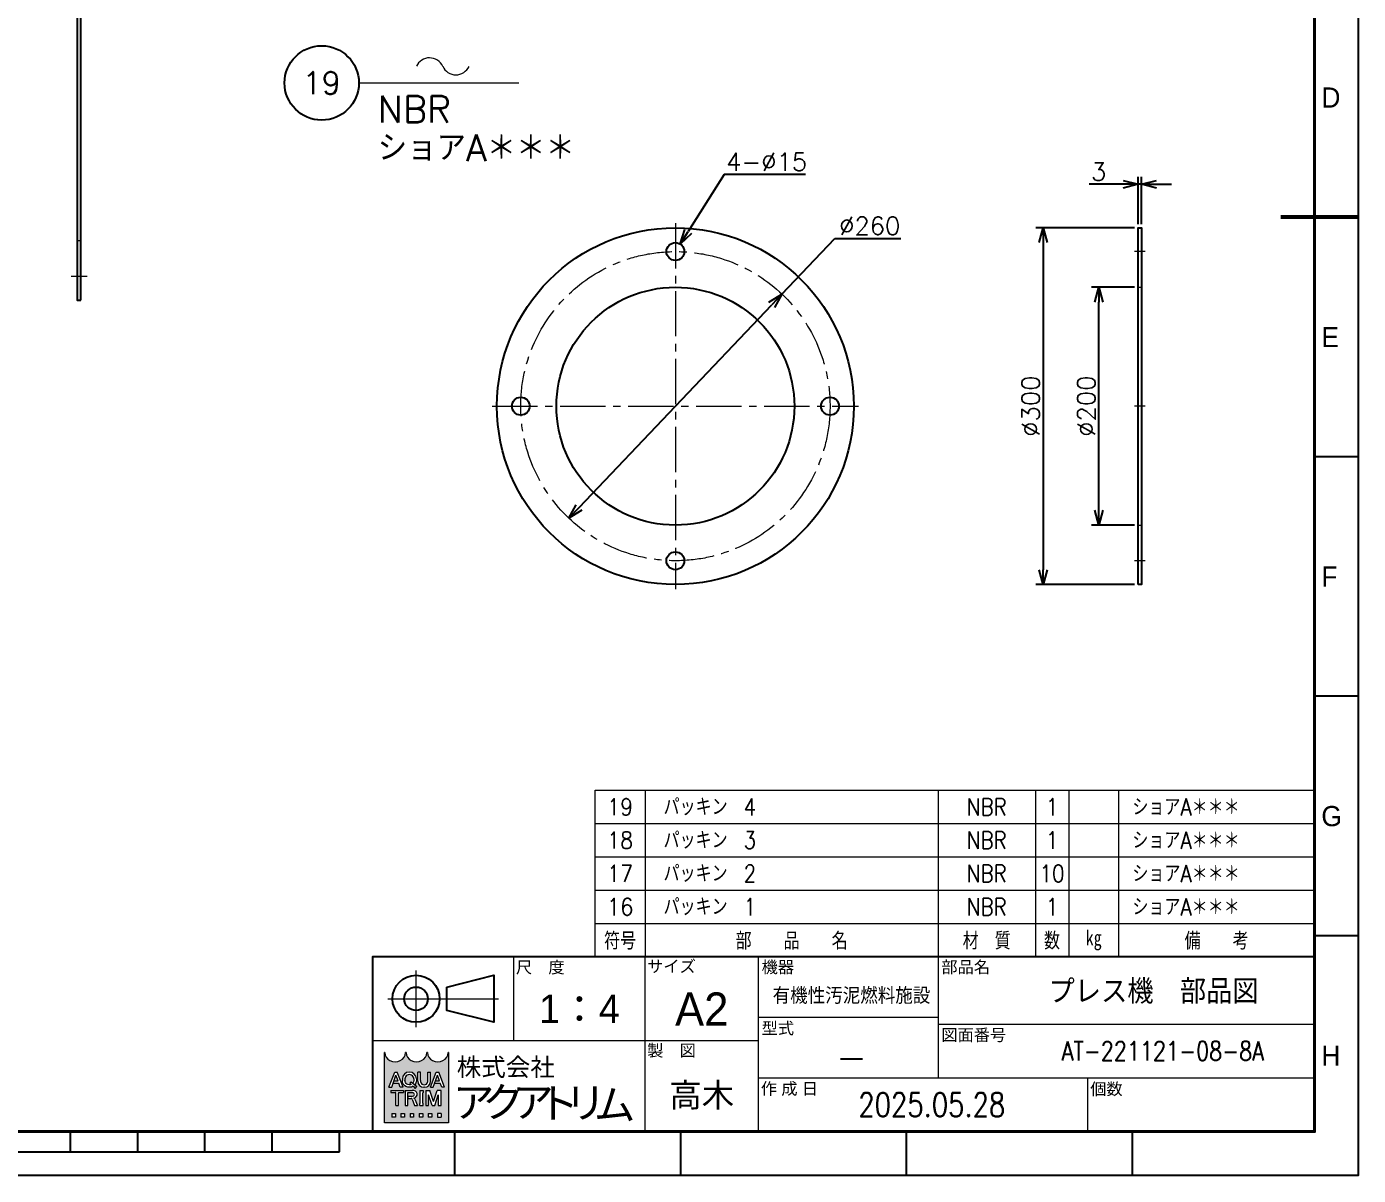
# Model space of a CAD drawing. Header units: millimetres. Extents: x 0 to 6920, y -24 to 2991.
# Drawn here: x 5800 to 6920, y 0 to 966 of the extents above; entities that cross this region are included whole.
import ezdxf
from ezdxf import colors
from ezdxf.entities.mleader import LeaderData, LeaderLine
from ezdxf.enums import TextEntityAlignment as Align
from ezdxf.math import Vec2, Vec3

# ---------------------------------------------------------------- set-up
doc = ezdxf.new("R2010")
doc.units = ezdxf.units.MM
doc.header["$LTSCALE"] = 2
doc.header["$PDMODE"] = 99
doc.header["$PDSIZE"] = 1
doc.linetypes.add('CENTER2', pattern=[28.575000000000003, 19.05, -3.175, 3.175, -3.175])
doc.linetypes.add('HIDDEN', pattern=[9.524999999999999, 6.35, -3.175])
for name, color, linetype, lineweight in [('02_細線', 5, 'Continuous', 13), ('04_HIDDEN', 2, 'HIDDEN', 13), ('05_CENTER', 4, 'CENTER2', 13), ('08_DIM', 3, 'Continuous', 13), ('99_図枠', 7, 'Continuous', 40)]:
    doc.layers.add(name, color=color, linetype=linetype, lineweight=lineweight)
doc.styles.add('KSS_TXT', font='txt.shx', dxfattribs={"bigfont": 'extfont2.shx'})
doc.styles.add('MS_G', font='MS Gothic.ttf')
doc.styles.get("Standard").update_dxf_attribs({"font": 'txt.shx', "bigfont": 'extfont2.shx'})
doc.styles.add('寸法用', font='simplex.shx', dxfattribs={"width": 0.8, "bigfont": '@extfont2.shx'})
doc.styles.add('表題用', font='MS PGothic.ttf')
doc.dimstyles.new('KSS_DIM', dxfattribs={"dimscale": 5, "dimtxt": 3, "dimasz": 2.5, "dimexe": 1.25, "dimexo": 0.625, "dimtad": 1, "dimdsep": 46, "dimtxsty": 'KSS_TXT', "dimblk": 'OPEN30', "dimcen": 0, "dimazin": 2, "dimtfac": 0.75, "dimtmove": 0, "dimatfit": 3, "dimldrblk": 'OPEN30', "dimfxl": 1.25, "dimtolj": 1, "dimarcsym": 0})
doc.dimstyles.new('KSS_DIM$3', dxfattribs={"dimscale": 5, "dimtxt": 3, "dimasz": 2.5, "dimexe": 1.25, "dimexo": 0.625, "dimtad": 1, "dimtih": 1, "dimtoh": 1, "dimdsep": 46, "dimtxsty": 'KSS_TXT', "dimblk": 'OPEN30', "dimcen": 0, "dimazin": 2, "dimtfac": 0.75, "dimtofl": 0, "dimtmove": 0, "dimatfit": 3, "dimldrblk": 'OPEN30', "dimfxl": 1.25, "dimtolj": 1, "dimarcsym": 0})

# ---------------------------------------------------------------- blocks, each defined once
blk = doc.blocks.new('AM_BALLOON1')
at = {"transparency": 16777216}
blk.add_circle((0, 0), 5, dxfattribs=at)
blk.add_attdef('B_NUMBER', text='', height=3, dxfattribs=at).set_placement((0, 0), align=Align.MIDDLE_CENTER)
blk = doc.blocks.new('_OPEN')
at = {"color": 0, "linetype": 'ByBlock'}
for p, q in [((-1, 0.1666666666666666), (0, 0)), ((0, 0), (-1, -0.1666666666666666)), ((0, 0), (-1, 0))]:
    blk.add_line(p, q, dxfattribs=at)
blk = doc.blocks.new('p1ba05')
for centre, start, end in [((-2.953558874599082, 0.2854771617432377), 24.22763733453314, 155.5757785718213), ((0, 1.620669598395743), 204.2276373345332, 335.5757785718214)]:
    blk.add_arc(centre, 1.620669598395854, start, end)
blk = doc.blocks.new('_Open30')
at = {"color": 0, "linetype": 'ByBlock', "lineweight": -2}
for p, q in [((-1, 0.26794919), (0, 0)), ((0, 0), (-1, -0.26794919)), ((0, 0), (-1, 0))]:
    blk.add_line(p, q, dxfattribs=at)
blk = doc.blocks.new('*D200')
at = {"layer": '08_DIM', "color": 0, "lineweight": -2, "transparency": 16777216}
for p, q in [((6731.280412451031, 746.6417896710129), (6695.251044103442, 746.6417896710129)), ((6701.501044103442, 559.1417896711239), (6701.501044103442, 734.1417896710129)), ((6731.280412451031, 546.6417896711239), (6695.251044103442, 546.6417896711239))]:
    blk.add_line(p, q, dxfattribs=at)
at = {"layer": 'Defpoints', "color": 0, "transparency": 16777216}
for p in [(6701.501044103442, 746.6417896710129), (6734.405412451031, 746.6417896710129), (6734.405412451031, 546.6417896711239)]:
    blk.add_point(p, dxfattribs=at)
at = {"layer": '08_DIM', "color": 0, "lineweight": -2, "transparency": 16777216, "xscale": 12.5, "yscale": 12.5, "zscale": 12.5}
for p, rotation in [((6701.501044103442, 746.6417896710129), 90), ((6701.501044103442, 546.6417896711239), 270)]:
    blk.add_blockref('_Open30', p, dxfattribs=dict(at, rotation=rotation))
at = {"layer": '08_DIM', "color": 0, "transparency": 16777216, "insert": (6690.87604410344, 646.6417896710664), "char_height": 15, "attachment_point": 5, "rotation": 90, "style": 'KSS_TXT'}
blk.add_mtext('\\A1;%%C200', dxfattribs=at)
blk = doc.blocks.new('*D201')
at = {"layer": '08_DIM', "color": 0, "lineweight": -2, "transparency": 16777216}
for p, q in [((6731.280412451031, 796.6417896710682), (6648.447582258807, 796.6417896710682)), ((6654.697582258807, 784.1417896710682), (6654.697582258807, 509.141789671068)), ((6731.280412451031, 496.641789671068), (6648.447582258807, 496.641789671068))]:
    blk.add_line(p, q, dxfattribs=at)
at = {"layer": 'Defpoints', "color": 0, "transparency": 16777216}
for p in [(6734.405412451031, 796.6417896710682), (6654.697582258807, 496.641789671068), (6734.405412451031, 496.641789671068)]:
    blk.add_point(p, dxfattribs=at)
at = {"layer": '08_DIM', "color": 0, "lineweight": -2, "transparency": 16777216, "xscale": 12.5, "yscale": 12.5, "zscale": 12.5}
for p, rotation in [((6654.697582258807, 796.6417896710682), 90), ((6654.697582258807, 496.641789671068), 270)]:
    blk.add_blockref('_Open30', p, dxfattribs=dict(at, rotation=rotation))
at = {"layer": '08_DIM', "color": 0, "transparency": 16777216, "insert": (6644.072582258805, 646.6417896710659), "char_height": 15, "attachment_point": 5, "rotation": 90, "style": 'KSS_TXT'}
blk.add_mtext('\\A1;%%C300', dxfattribs=at)
blk = doc.blocks.new('*D202')
at = {"layer": '08_DIM', "color": 0, "lineweight": -2, "transparency": 16777216}
for p, q in [((6721.905412451028, 833.200733070395), (6693.155412451028, 833.200733070395)), ((6734.405412451028, 799.7667896710677), (6734.405412451028, 839.450733070395)), ((6737.405412451028, 833.200733070395), (6734.405412451028, 833.200733070395)), ((6737.405412451028, 799.7667896710677), (6737.405412451028, 839.450733070395)), ((6749.905412451028, 833.200733070395), (6762.405412451028, 833.200733070395))]:
    blk.add_line(p, q, dxfattribs=at)
at = {"layer": 'Defpoints', "color": 0, "transparency": 16777216}
for p in [(6734.405412451028, 833.200733070395), (6734.405412451028, 796.6417896710677), (6737.405412451028, 796.6417896710677)]:
    blk.add_point(p, dxfattribs=at)
at = {"layer": '08_DIM', "color": 0, "lineweight": -2, "transparency": 16777216, "xscale": 12.5, "yscale": 12.5, "zscale": 12.5}
blk.add_blockref('_Open30', (6734.405412451028, 833.200733070395), dxfattribs=at)
at = {"layer": '08_DIM', "color": 0, "lineweight": -2, "transparency": 16777216, "xscale": 12.5, "yscale": 12.5, "zscale": 12.5, "rotation": 180}
blk.add_blockref('_Open30', (6737.405412451028, 833.200733070395), dxfattribs=at)
at = {"layer": '08_DIM', "color": 0, "transparency": 16777216, "insert": (6701.280412451028, 843.825733070395), "char_height": 15, "attachment_point": 5, "style": 'KSS_TXT'}
blk.add_mtext('\\A1;3', dxfattribs=at)
blk = doc.blocks.new('*D203')
at = {"layer": '08_DIM', "color": 0, "lineweight": -2, "transparency": 16777216}
for p, q in [((6386.577797801248, 841.51904542787), (6356.170910716191, 793.5354237947722)), ((6454.702797801248, 841.5190454278704), (6386.577797801248, 841.51904542787))]:
    blk.add_line(p, q, dxfattribs=at)
at = {"layer": 'Defpoints', "color": 0, "transparency": 16777216}
for p in [(6349.4800492335, 782.9769024674538), (6341.451015454271, 770.3066768746726)]:
    blk.add_point(p, dxfattribs=at)
at = {"layer": '08_DIM', "color": 0, "lineweight": -2, "transparency": 16777216, "xscale": 12.5, "yscale": 12.5, "zscale": 12.5, "rotation": 237.6378493519128}
blk.add_blockref('_Open30', (6349.4800492335, 782.9769024674538), dxfattribs=at)
at = {"layer": '08_DIM', "color": 0, "transparency": 16777216, "insert": (6422.202797801248, 852.1440454278704), "char_height": 15, "attachment_point": 5, "style": 'KSS_TXT'}
blk.add_mtext('\\A1;4-%%C15', dxfattribs=at)
blk = doc.blocks.new('*D204')
at = {"layer": '08_DIM', "color": 0, "lineweight": -2, "transparency": 16777216}
for p, q in [((6435.032967634397, 740.8632019688985), (6479.458135248393, 787.5967276142501)), ((6479.458135248393, 787.5967276142501), (6535.083135248393, 787.5967276142496)), ((6264.510350445829, 561.4801285557105), (6426.420714241036, 731.803450786414))]:
    blk.add_line(p, q, dxfattribs=at)
at = {"layer": 'Defpoints', "color": 0, "transparency": 16777216}
for p in [(6435.032967634397, 740.8632019688985), (6255.898097052466, 552.4203773732261)]:
    blk.add_point(p, dxfattribs=at)
at = {"layer": '08_DIM', "color": 0, "lineweight": -2, "transparency": 16777216, "xscale": 12.5, "yscale": 12.5, "zscale": 12.5}
for p, rotation in [((6435.032967634397, 740.8632019688985), 46.4505573705365), ((6255.898097052466, 552.4203773732261), 226.4505573705365)]:
    blk.add_blockref('_Open30', p, dxfattribs=dict(at, rotation=rotation))
at = {"layer": '08_DIM', "color": 0, "transparency": 16777216, "insert": (6508.833135248393, 798.2217276142496), "char_height": 15, "attachment_point": 5, "style": 'KSS_TXT'}
blk.add_mtext('\\A1;%%C260', dxfattribs=at)

msp = doc.modelspace()

# ---------------------------------------------------------------- hatches: boundary and pattern name
at = {"layer": '99_図枠', "lineweight": 5}
h = msp.add_hatch(color=256, dxfattribs=at)
h.dxf.hatch_style = 1
edge = h.paths.add_edge_path()
edge.add_arc((6154.64515727152, 103.0354212092391), 0.2561589359989651, 90, 180)
edge.add_ellipse((6145.679594511555, 103.0354212092391), major_axis=(-8.709403823964816, 0), ratio=0.8823529411764706, start_angle=360, end_angle=540, ccw=False)
edge.add_arc((6136.714031751591, 103.0354212092391), 0.2561589359989651, 3.187317984128254, 180.000000000026)
edge.add_ellipse((6127.748468991627, 103.0354212092391), major_axis=(-8.709403823964816, 0), ratio=0.8823529411764706, start_angle=360, end_angle=540, ccw=False)
edge.add_arc((6118.782906231663, 103.0354212092391), 0.2561589359989651, 3.187317984128254, 180)
edge.add_ellipse((6109.817343471699, 103.0354212092391), major_axis=(-8.709403823964816, 0), ratio=0.8823529411764706, start_angle=360, end_angle=540, ccw=False)
edge.add_arc((6100.851780711737, 103.0354212092391), 0.2561589359989652, 3.187317984128254, 90)
edge.add_line((6100.851780711737, 103.2915801452384), (6100.851780711737, 44.11886592947735))
edge.add_line((6100.851780711737, 44.1188659294769), (6154.645157271519, 44.1188659294769))
edge.add_line((6154.64515727152, 44.1188659294769), (6154.64515727152, 103.2915801452357))
h.paths.add_polyline_path([(6109.526024479121, 86.68883819574535), (6111.649891852394, 86.68883819574535), (6116.479613693733, 73.94236954043686), (6116.479613693733, 73.88089139579847), (6114.180276618641, 73.88089139579847), (6112.977914135421, 77.25751581520876), (6108.249233983293, 77.25751581520876), (6108.942461451496, 79.20432372880009), (6112.284686667219, 79.20432372880009), (6110.587958165757, 83.96928851363577), (6106.995639712877, 73.88089139579847), (6104.696302637781, 73.88089139579847), (6104.696302637781, 73.94236954043686)], flags=16)
edge = h.paths.add_edge_path(flags=16)
edge.add_ellipse((6121.824984196179, 81.05334160376901), major_axis=(-5.8916555279762, 0), ratio=0.9565217391304344, start_angle=180, end_angle=360, ccw=False)
edge.add_line((6127.716639724153, 81.05334160376901), (6127.716639724153, 79.5163879877748))
edge.add_ellipse((6121.824984196179, 79.5163879877748), major_axis=(-5.8916555279762, 0), ratio=0.9565217391304344, start_angle=142.105255317713, end_angle=180, ccw=False)
edge.add_line((6126.474327745536, 76.05499373012049), (6124.823602766171, 77.41520953364557))
edge.add_ellipse((6121.824984196179, 79.66710699539021), major_axis=(3.75679118758396, 0), ratio=0.9950358206786508, start_angle=-37.0427632869818, end_angle=0)
edge.add_line((6125.581770667668, 79.66696187814546), (6125.581770667668, 80.9026225961536))
edge.add_ellipse((6121.824984196179, 80.9026225961536), major_axis=(3.75678647149081, 0), ratio=0.994718262525732, start_angle=360, end_angle=540)
edge.add_line((6118.068197724686, 80.9026225961536), (6118.068197724686, 79.66697525402219))
edge.add_ellipse((6121.824984196179, 79.66710699539021), major_axis=(3.75679118758396, 0), ratio=0.9950358206786508, start_angle=-180, end_angle=-65.75794872216291)
edge.add_line((6123.367493950886, 76.25859822141342), (6122.321539446561, 77.27656240895317))
edge.add_line((6122.321539446558, 77.2765624089518), (6123.456184637172, 78.48139757944978))
edge.add_line((6123.456184637172, 78.4813975794516), (6128.200408573057, 74.57210411523715))
edge.add_line((6128.200408573057, 74.57210411523579), (6126.717882506086, 72.99786790338271))
edge.add_line((6126.717882506086, 72.99786790338317), (6124.936931165519, 74.73116000829646))
edge.add_ellipse((6121.824984196179, 79.5163879877748), major_axis=(-5.8916555279762, 0), ratio=0.9565217391304344, start_angle=0, end_angle=121.88362473889401, ccw=False)
edge.add_line((6115.933328668201, 79.5163879877748), (6115.933328668201, 81.05334160376901))
h.paths.add_polyline_path([(6116.860578480593, 71.31930203580873), (6116.860578480593, 69.52618948381519), (6113.01819444061, 69.52618948381519, 0.4142135623730951), (6112.762035504609, 69.27003054781585), (6112.762035504609, 58.51135523585822), (6110.456605080621, 58.51135523585822), (6110.456605080621, 69.27003054781585, 0.4142135623730951), (6110.200446144621, 69.52618948381519), (6106.358062104636, 69.52618948381519), (6106.358062104636, 71.31930203580873)], flags=16)
edge = h.paths.add_edge_path(flags=16)
edge.add_line((6118.320642796223, 71.31930203580873), (6124.212298324198, 71.31930203580873))
edge.add_ellipse((6124.212298324197, 67.9500641921079), major_axis=(-4.13494587587903, 8e-16), ratio=0.8148203011203055, start_angle=111.3869747349855, end_angle=270, ccw=False)
edge.add_arc((6124.846402959989, 63.38400859386843), 1.674818033710892, 22.272952259934925, 58.5531130129101, ccw=False)
edge.add_line((6126.396260719913, 64.0187970389727), (6128.603403136074, 58.61381881025977))
edge.add_line((6128.603403136076, 58.61381881025977), (6128.603403136076, 58.51135523585958))
edge.add_line((6128.603403136076, 58.51135523585822), (6126.118661456887, 58.51135523585822))
edge.add_line((6126.118661456887, 58.51135523585822), (6124.168796219557, 63.93883671113031))
edge.add_arc((6123.218290898749, 63.55619060441154), 1.02463574399587, 21.92829786654815, 90)
edge.add_line((6123.218290898749, 64.58082634840525), (6120.702920901012, 64.58082634840525))
edge.add_line((6120.702920901012, 64.58082634840525), (6120.702920901012, 66.37393890039925))
edge.add_line((6120.702920901012, 66.37393890040062), (6124.519689047396, 66.37393890040062))
edge.add_arc((6124.464730592837, 67.9500641921079), 1.577083183248922, 271.9970571044072, 448.0029428955928)
edge.add_line((6124.519689047398, 69.52618948381519), (6120.626073220213, 69.52618948381519))
edge.add_line((6120.626073220213, 69.52618948381519), (6120.626073220213, 58.51135523585867))
edge.add_line((6120.626073220213, 58.51135523585822), (6118.320642796223, 58.51135523585822))
edge.add_line((6118.320642796223, 58.51135523585822), (6118.320642796223, 71.31930203580737))
h.paths.add_polyline_path([(6128.900761063727, 86.68883819574535), (6131.206191487719, 86.68883819574535), (6131.206191487719, 79.5163879877748, 0.175030561155744), (6132.223211124679, 76.5808493272109, 0.2571496110314638), (6136.336986314735, 76.5808493272109, 0.1750305611562702), (6137.354005951694, 79.5163879877839), (6137.354005951694, 86.68883819574535), (6139.659436375685, 86.68883819574535), (6139.659436375685, 79.05299040540581, -0.3793912406243967), (6134.664337123706, 73.88089139579847), (6133.895860315704, 73.88089139579847, -0.3793912406243716), (6128.900761063727, 79.05299040540581)], flags=16)
h.paths.add_polyline_path([(6130.545979089948, 71.31930203580873), (6133.363727385939, 71.31930203580873), (6133.363727385939, 69.52618948381519, 0.4142135623730951), (6133.107568449939, 69.27003054781585), (6133.107568449939, 60.56062672384928, 0.4142135623730951), (6133.363727385939, 60.30446778785358), (6133.363727385939, 58.51135523585822), (6130.545979089948, 58.51135523585822), (6130.545979089948, 60.30446778785358, 0.4142135623730951), (6130.802138025949, 60.56062672384928), (6130.802138025949, 69.27003054781585, 0.4142135623730951), (6130.545979089948, 69.52618948381519)], flags=16)
h.paths.add_polyline_path([(6135.671653934885, 71.31930203580873), (6139.016984449626, 71.31930203580873), (6142.07562733486, 62.01709252294518), (6145.134270220093, 71.31930203580873), (6148.481723638904, 71.31930203580873), (6148.481723638904, 58.51135523585822), (6146.176293214914, 58.51135523585822), (6146.176293214914, 67.4769179958223), (6143.228342546855, 58.51135523585822), (6140.922912122865, 58.51135523585822), (6137.974961454805, 67.4769179958223), (6137.977084358877, 58.51135523585822), (6135.671653934885, 58.51135523585822)], flags=16)
h.paths.add_polyline_path([(6144.359364002859, 86.68883819574535), (6146.483231376133, 86.68883819574535), (6151.312953217471, 73.94236954043686), (6151.312953217471, 73.88089139579847), (6149.013616142378, 73.88089139579847), (6147.811253659158, 77.25751581520876), (6143.082573507032, 77.25751581520876), (6143.775800975234, 79.20432372880009), (6147.118026190956, 79.20432372880009), (6145.421297689494, 83.96928851363577), (6141.828979236612, 73.88089139579847), (6139.529642161518, 73.88089139579847), (6139.529642161518, 73.94236954043686)], flags=16)
h.paths.add_polyline_path([(6106.999595175711, 51.80363400944611), (6110.073502407698, 51.80363400944611), (6110.073502407698, 48.72972677745952), (6106.999595175711, 48.72972677745952)], flags=16)
h.paths.add_polyline_path([(6114.684363255681, 51.80363400944611), (6117.758270487667, 51.80363400944611), (6117.758270487667, 48.72972677745952), (6114.684363255681, 48.72972677745952)], flags=16)
h.paths.add_polyline_path([(6122.369131335648, 51.80363400944611), (6125.443038567637, 51.80363400944611), (6125.443038567637, 48.72972677745952), (6122.369131335648, 48.72972677745952)], flags=16)
h.paths.add_polyline_path([(6130.053899415618, 51.80363400944611), (6133.127806647606, 51.80363400944611), (6133.127806647606, 48.72972677745952), (6130.053899415618, 48.72972677745952)], flags=16)
h.paths.add_polyline_path([(6137.738667495586, 51.80363400944611), (6140.812574727573, 51.80363400944611), (6140.812574727573, 48.72972677745952), (6137.738667495586, 48.72972677745952)], flags=16)
h.paths.add_polyline_path([(6145.423435575556, 51.80363400944611), (6148.497342807542, 51.80363400944611), (6148.497342807542, 48.72972677745952), (6145.423435575556, 48.72972677745952)], flags=16)

# ---------------------------------------------------------------- linework, layer by layer
at = {"color": 3}
for points in [[(5845.671799015123, 735.9069811348897), (5845.671799015123, 1235.90698113489), (5842.671799015125, 1235.90698113489), (5842.671799015125, 735.9069811348897)], [(6734.405412451028, 496.6417896710677), (6734.405412451028, 796.6417896710677), (6737.405412451028, 796.6417896710677), (6737.405412451028, 496.6417896710677)]]:
    msp.add_lwpolyline(points, close=True, dxfattribs=at)
for centre, radius in [((6345.465532343442, 646.6417896710682), 150), ((6345.465532343886, 776.6417896710627), 7.5), ((6345.465532343434, 646.6417896710627), 100), ((6215.465532343436, 646.6417896710682), 7.5), ((6475.465532343434, 646.6417896710682), 7.5), ((6345.465532343442, 516.6417896710627), 7.5)]:
    msp.add_circle(centre, radius, dxfattribs=at)
at = {"layer": '02_細線'}
for p, q in [((6277.992878316527, 183.6927427502344), (6277.992878316527, 323.6784539812327)), ((6277.992878316527, 323.6784539812327), (6882.816870616076, 323.6784539812327)), ((6319.988587790056, 323.6784539812327), (6319.988587790056, 183.6927427502344)), ((6566.32533939795, 323.6784539812327), (6566.32533939795, 183.6927427502344)), ((6648.093450671055, 323.6784539812327), (6648.093450671055, 183.6927427502344)), ((6676.090590320076, 323.6784539812327), (6676.090590320076, 183.6927427502344)), ((6718.086299793609, 323.6784539812327), (6718.086299793609, 183.6927427502344)), ((6277.992878316527, 295.6813123366703), (6882.816870616076, 295.6813123366703)), ((6277.992878316527, 267.6841706921225), (6882.816870616076, 267.6841706921225)), ((6277.992878316527, 239.6870290475601), (6882.816870616076, 239.6870290475601)), ((6277.992878316527, 211.6898874029978), (6882.816870616076, 211.6898874029978))]:
    msp.add_line(p, q, dxfattribs=at)
at = {"layer": '04_HIDDEN', "color": 3}
for p, q in [((5842.671799015125, 785.906981134957), (5845.671799015123, 785.906981134957)), ((6734.405412451028, 746.6417896710127), (6737.405412451028, 746.6417896711955)), ((6734.405412451028, 546.6417896711237), (6737.405412451028, 546.6417896709409))]:
    msp.add_line(p, q, dxfattribs=at)
at = {"layer": '05_CENTER'}
for p, q in [((6345.465532343442, 800.6417896710682), (6345.465532343442, 492.6417896710682)), ((6740.451375575054, 776.6417896710627), (6731.316762260563, 776.6417896710627)), ((5837.474892870145, 755.9069811348206), (5851.074487226186, 755.9069811348206)), ((6191.465532343442, 646.6417896710682), (6499.465532343442, 646.6417896710682)), ((6740.451375575054, 646.6417896710682), (6731.316762260563, 646.6417896710682)), ((6740.451375575054, 516.6417896710736), (6731.316762260563, 516.6417896710736))]:
    msp.add_line(p, q, dxfattribs=at)
msp.add_circle((6345.465532343434, 646.6417896710627), 130, dxfattribs=at)
at = {"layer": '08_DIM'}
msp.add_line((6079.418555886414, 918.4151779560116), (6213.842150682299, 918.4151779560116), dxfattribs=at)
at = {"layer": '99_図枠', "lineweight": 53}
msp.add_line((6919.588299187353, 805.4777998905813), (6854.531156330473, 805.4777998905813), dxfattribs=at)
at = {"layer": '99_図枠', "lineweight": 25}
for p, q in [((6919.588299187353, 604.0672498913921), (6882.816870616076, 604.0672498913921)), ((6919.588299187353, 402.6566998922065), (6882.816870616076, 402.6566998922065)), ((6919.588299187353, 201.2461498930209), (6882.816870616076, 201.2461498930209)), ((5836.867727763158, 19.63559989375449), (5836.867727763158, 36.60702846511435)), ((5893.439156334356, 19.63559989375449), (5893.439156334356, 36.60702846511435)), ((5950.010584905558, 19.63559989375449), (5950.010584905558, 36.60702846511435)), ((6006.582013476756, 19.63559989375449), (6006.582013476756, 36.60702846511435)), ((6063.153442047958, 19.63559989375449), (6063.153442047958, 36.60702846511435)), ((6160.060299190423, -1.126752522395691e-07), (6160.060299190423, 36.60702846511435)), ((6349.942299189655, -0.1644001061665676), (6349.942299189655, 36.60702846511435)), ((6349.942299189655, -1.126752522395691e-07), (6349.942299189655, 36.60702846511435)), ((6539.824299188887, -1.126752522395691e-07), (6539.824299188887, 36.60702846511435)), ((6729.706299188121, -1.126752522395691e-07), (6729.706299188121, 36.60702846511435)), ((5497.439156335956, 19.63559989375449), (6063.153442047958, 19.63559989375449))]:
    msp.add_line(p, q, dxfattribs=at)
at = {"layer": '99_図枠', "lineweight": 13}
for p, q in [((6209.616870618794, 112.9784570362301), (6209.616870618794, 183.6927427502344)), ((6319.931156332634, 36.60702846511435), (6319.931156332634, 183.6927427502344)), ((6415.245442046475, 36.60702846511435), (6415.245442046475, 183.6927427502344)), ((6566.293044343747, 183.6927427502344), (6566.293044343747, 81.86417132207339)), ((6127.446870619126, 124.5755998933312), (6127.446870619126, 172.0955998931388)), ((6103.686870619222, 148.3355998932313), (6196.746870618845, 148.3355998932313)), ((6415.245442046475, 132.7784570361548), (6566.293044343747, 132.7784570361548)), ((6566.293044343747, 127.1213141790306), (6882.816870616076, 127.1213141790306)), ((6415.245442046475, 112.9784570362301), (6090.816870619273, 112.9784570362301)), ((6415.245442046475, 81.86417132207339), (6882.816870616076, 81.86417132207339)), ((6691.788299188234, 81.86417132207339), (6691.788299188234, 36.60702846511435))]:
    msp.add_line(p, q, dxfattribs=at)
at = {"layer": '99_図枠', "lineweight": 5}
for p, q in [((6100.851780711737, 44.1188659294769), (6100.851780711737, 103.2915801452384)), ((6154.64515727152, 103.2915801452384), (6154.64515727152, 44.1188659294769)), ((6104.696302637781, 73.94236954043686), (6109.526024479121, 86.68883819574535)), ((6106.995639712877, 73.88089139579847), (6110.587958165757, 83.96928851363577)), ((6108.249233983293, 77.25751581520876), (6108.942461451496, 79.20432372880009)), ((6108.942461451496, 79.20432372880009), (6112.284686667219, 79.20432372880009)), ((6109.526024479121, 86.68883819574535), (6111.649891852394, 86.68883819574535)), ((6112.284686667219, 79.20432372880009), (6110.587958165757, 83.96928851363577)), ((6116.479613693733, 73.94236954043686), (6111.649891852394, 86.68883819574535)), ((6115.933328668201, 81.05334160376901), (6115.933328668201, 79.5163879877748)), ((6118.068197724686, 80.9026225961536), (6118.068197724686, 79.6730597033586)), ((6122.321539446558, 77.2765624089518), (6123.456184637172, 78.4813975794516)), ((6123.456184637172, 78.4813975794516), (6128.200408573057, 74.57210411523579)), ((6125.581770667668, 80.9026225961536), (6125.581770667668, 79.6730597033586)), ((6127.716639724153, 81.05334160376901), (6127.716639724153, 79.5163879877748)), ((6128.900761063727, 79.05299040540581), (6128.900761063727, 86.68883819574535)), ((6131.206191487719, 86.68883819574535), (6128.900761063727, 86.68883819574535)), ((6131.206191487719, 79.5163879877748), (6131.206191487719, 86.68883819574535)), ((6137.354005951694, 79.5163879877748), (6137.354005951694, 86.68883819574535)), ((6137.354005951694, 86.68883819574535), (6139.659436375685, 86.68883819574535)), ((6139.529642161518, 73.94236954043686), (6144.359364002859, 86.68883819574535)), ((6139.659436375685, 79.05299040540581), (6139.659436375685, 86.68883819574535)), ((6141.828979236612, 73.88089139579847), (6145.421297689494, 83.96928851363577)), ((6143.082573507032, 77.25751581520876), (6143.775800975234, 79.20432372880009)), ((6143.775800975234, 79.20432372880009), (6147.118026190956, 79.20432372880009)), ((6144.359364002859, 86.68883819574535), (6146.483231376133, 86.68883819574535)), ((6147.118026190956, 79.20432372880009), (6145.421297689494, 83.96928851363577)), ((6151.312953217471, 73.94236954043686), (6146.483231376133, 86.68883819574535)), ((6104.696302637781, 73.88089139579847), (6104.696302637781, 73.94236954043686)), ((6104.696302637781, 73.94236954043686), (6104.696302637781, 73.94236954043686)), ((6104.696302637781, 73.88089139579847), (6104.696302637781, 73.94236954043686)), ((6104.696302637781, 73.88089139579847), (6106.995639712877, 73.88089139579847)), ((6106.358062104636, 71.31930203580873), (6116.860578480593, 71.31930203580873)), ((6106.358062104636, 71.31930203580873), (6106.358062104636, 69.52618948381519)), ((6106.358062104636, 69.52618948381519), (6110.200446144621, 69.52618948381519)), ((6108.249233983293, 77.25751581520876), (6112.977914135421, 77.25751581520876)), ((6110.456605080621, 58.51135523585822), (6110.456605080621, 69.27003054781585)), ((6112.762035504609, 58.51135523585822), (6112.762035504609, 69.27003054781585)), ((6114.180276618641, 73.88089139579847), (6112.977914135421, 77.25751581520876)), ((6113.01819444061, 69.52618948381519), (6116.860578480593, 69.52618948381519)), ((6116.479613693733, 73.88089139579847), (6114.180276618641, 73.88089139579847)), ((6116.479613693733, 73.88089139579847), (6116.479613693733, 73.94236954043686)), ((6116.860578480593, 71.31930203580873), (6116.860578480593, 69.52618948381519)), ((6118.320642796223, 71.31930203580873), (6118.320642796223, 58.51135523585822)), ((6118.320642796223, 71.31930203580873), (6124.212298324197, 71.31930203580873)), ((6120.626073220213, 58.51135523585822), (6120.626073220213, 69.52618948381519)), ((6120.626073220213, 69.52618948381519), (6124.519689047398, 69.52618948381519)), ((6122.321539446558, 77.2765624089518), (6123.367493950886, 76.25859822141342)), ((6124.823602766171, 77.41520953364693), (6126.474327745536, 76.05499373012049)), ((6124.936931165521, 74.73116000829782), (6126.717882506086, 72.99786790338317)), ((6126.717882506086, 72.99786790338317), (6128.200408573057, 74.57210411523579)), ((6130.545979089948, 71.31930203580873), (6133.363727385939, 71.31930203580873)), ((6130.545979089948, 71.31930203580873), (6130.545979089948, 69.52618948381519)), ((6130.802138025949, 60.56062672384928), (6130.802138025949, 69.27003054781585)), ((6133.107568449939, 60.56062672384928), (6133.107568449939, 69.27003054781585)), ((6133.363727385939, 71.31930203580873), (6133.363727385939, 69.52618948381519)), ((6134.664337123704, 73.88089139579847), (6133.895860315708, 73.88089139579847)), ((6135.671653934885, 71.31930203580873), (6135.671653934885, 58.51135523585822)), ((6135.671653934885, 71.31930203580873), (6139.016984449626, 71.31930203580873)), ((6137.977084358877, 58.51135523585822), (6137.974961454805, 67.4769179958223)), ((6140.922912122865, 58.51135523585822), (6137.974961454805, 67.4769179958223)), ((6142.07562733486, 62.01709252294518), (6139.016984449626, 71.31930203580873)), ((6139.529642161518, 73.88089139579847), (6139.529642161518, 73.94236954043686)), ((6139.529642161518, 73.94236954043686), (6139.529642161518, 73.94236954043686)), ((6139.529642161518, 73.88089139579847), (6139.529642161518, 73.94236954043686)), ((6139.529642161518, 73.88089139579847), (6141.828979236612, 73.88089139579847)), ((6142.07562733486, 62.01709252294518), (6145.134270220093, 71.31930203580873)), ((6143.082573507032, 77.25751581520876), (6147.811253659158, 77.25751581520876)), ((6143.228342546855, 58.51135523585822), (6146.176293214914, 67.4769179958223)), ((6148.481723638904, 71.31930203580873), (6145.134270220093, 71.31930203580873)), ((6146.176293214914, 67.4769179958223), (6146.176293214914, 58.51135523585822)), ((6149.013616142378, 73.88089139579847), (6147.811253659158, 77.25751581520876)), ((6148.481723638904, 58.51135523585822), (6148.481723638904, 71.31930203580873)), ((6151.312953217471, 73.88089139579847), (6149.013616142378, 73.88089139579847)), ((6151.312953217471, 73.88089139579847), (6151.312953217471, 73.94236954043686)), ((6110.456605080621, 58.51135523585822), (6112.762035504609, 58.51135523585822)), ((6118.320642796223, 58.51135523585822), (6120.626073220213, 58.51135523585822)), ((6120.702920901012, 64.58082634840525), (6120.702920901012, 66.37393890040062)), ((6120.702920901012, 66.37393890040062), (6124.519689047398, 66.37393890040062)), ((6120.702920901012, 64.58082634840525), (6123.218290898749, 64.58082634840525)), ((6124.168796219557, 63.93883671113167), (6126.118661456887, 58.51135523585822)), ((6126.118661456887, 58.51135523585822), (6128.603403136076, 58.51135523585822)), ((6126.396260719913, 64.01879703897453), (6128.603403136076, 58.61381881025977)), ((6128.603403136076, 58.61381881025977), (6128.603403136076, 58.51135523585822)), ((6130.545979089948, 58.51135523585822), (6130.545979089948, 60.30446778785358)), ((6130.545979089948, 58.51135523585822), (6133.363727385939, 58.51135523585822)), ((6133.363727385939, 58.51135523585822), (6133.363727385939, 60.30446778785358)), ((6135.671653934885, 58.51135523585822), (6137.977084358877, 58.51135523585822)), ((6140.922912122865, 58.51135523585822), (6143.228342546855, 58.51135523585822)), ((6146.176293214914, 58.51135523585822), (6148.481723638904, 58.51135523585822)), ((6106.999595175711, 51.80363400944611), (6110.073502407698, 51.80363400944611)), ((6106.999595175711, 51.80363400944611), (6106.999595175711, 48.72972677745952)), ((6110.073502407698, 48.72972677745952), (6106.999595175711, 48.72972677745952)), ((6110.073502407698, 51.80363400944611), (6110.073502407698, 48.72972677745952)), ((6114.684363255681, 51.80363400944611), (6117.758270487667, 51.80363400944611)), ((6114.684363255681, 51.80363400944611), (6114.684363255681, 48.72972677745952)), ((6117.758270487667, 48.72972677745952), (6114.684363255681, 48.72972677745952)), ((6117.758270487667, 51.80363400944611), (6117.758270487667, 48.72972677745952)), ((6122.369131335648, 51.80363400944611), (6125.443038567637, 51.80363400944611)), ((6122.369131335648, 51.80363400944611), (6122.369131335648, 48.72972677745952)), ((6125.443038567637, 48.72972677745952), (6122.369131335648, 48.72972677745952)), ((6125.443038567637, 51.80363400944611), (6125.443038567637, 48.72972677745952)), ((6130.053899415618, 51.80363400944611), (6133.127806647606, 51.80363400944611)), ((6130.053899415618, 51.80363400944611), (6130.053899415618, 48.72972677745952)), ((6133.127806647606, 48.72972677745952), (6130.053899415618, 48.72972677745952)), ((6133.127806647606, 51.80363400944611), (6133.127806647606, 48.72972677745952)), ((6137.738667495586, 51.80363400944611), (6140.812574727573, 51.80363400944611)), ((6137.738667495586, 51.80363400944611), (6137.738667495586, 48.72972677745952)), ((6140.812574727573, 48.72972677745952), (6137.738667495586, 48.72972677745952)), ((6140.812574727573, 51.80363400944611), (6140.812574727573, 48.72972677745952)), ((6148.497342807542, 51.80363400944611), (6145.423435575556, 51.80363400944611)), ((6145.423435575556, 51.80363400944611), (6145.423435575556, 48.72972677745952)), ((6145.423435575556, 48.72972677745952), (6148.497342807542, 48.72972677745952)), ((6148.497342807542, 51.80363400944611), (6148.497342807542, 48.72972677745952)), ((6154.64515727152, 44.1188659294769), (6100.851780711737, 44.1188659294769))]:
    msp.add_line(p, q, dxfattribs=at)
at = {"layer": '99_図枠'}
msp.add_lwpolyline([(4751.205442053259, 36.60702846511435), (6882.816870616076, 36.60702846511435), (6882.816870616076, 1574.348571316039), (4751.205442053259, 1574.348571316039)], close=True, dxfattribs=at)
at = {"layer": '99_図枠', "lineweight": 25}
msp.add_lwpolyline([(6090.816870619273, 36.60702846511435), (6882.816870616076, 36.60702846511435), (6882.816870616076, 183.6927427502344), (6090.816870619273, 183.6927427502344)], close=True, dxfattribs=at)
msp.add_lwpolyline([(6153.186870619023, 158.2355998931928), (6192.786870618864, 168.1355998931524), (6192.786870618864, 128.5355998933157), (6153.186870619023, 138.4355998932735), (6153.186870619023, 158.2355998931928)], dxfattribs=at)
for radius in [19.79999999992, 9.89999999996]:
    msp.add_circle((6127.446870619126, 148.3355998932313), radius, dxfattribs=at)
at = {"layer": '99_図枠', "lineweight": 5}
for centre, radius, start, end in [((6100.851780711737, 103.0354212092391), 0.2561589359989651, 0, 90), ((6118.782906231663, 103.0354212092391), 0.2561589359989651, 0, 180), ((6118.782906231663, 103.0354212092391), 0.2561589359989651, 0, 90), ((6136.714031751591, 103.0354212092391), 0.2561589359989651, 0, 180), ((6154.64515727152, 103.0354212092391), 0.2561589359989651, 90, 180), ((6134.315905002832, 79.28468919659122), 5.420098542558597, 182.450030992263, 265.5552572885243), ((6135.779143492528, 79.45674779315073), 4.573340900382641, 179.2527938813868, 218.9645718468235), ((6134.244292436582, 79.28468919659122), 5.420098542558597, 274.4447427114757, 357.549969007737), ((6132.781053946885, 79.45674779315073), 4.573340900382127, 321.0354281531764, 0.7472061186132516), ((6110.200446144621, 69.27003054781585), 0.2561589359989651, 0, 90), ((6113.01819444061, 69.27003054781585), 0.2561589359989651, 90, 180), ((6124.464730592837, 67.9500641921079), 1.577083183248922, 271.9970571043541, 88.00294289554164), ((6130.545979089948, 69.27003054781585), 0.2561589359989651, 0, 90), ((6134.280098719706, 80.31578401701358), 4.263862534800127, 241.1577278083724, 298.8422721916276), ((6133.363727385939, 69.27003054781585), 0.2561589359989651, 90, 180), ((6123.218290898749, 63.55619060441154), 1.02463574399586, 21.92829786656417, 90), ((6124.846402959989, 63.38400859386843), 1.67481803371092, 22.27295225999712, 58.5531130128691), ((6130.545979089948, 60.56062672384928), 0.2561589359989651, 270, 0), ((6133.363727385939, 60.56062672384928), 0.2561589359989651, 180, 270)]:
    msp.add_arc(centre, radius, start, end, dxfattribs=at)
for centre, major_axis, ratio, start_param, end_param in [((6109.817343471699, 103.0354212092391), (-8.709403823964816, 0), 0.8823529411764706, 6.283185307179585, 9.424777960769381), ((6127.748468991627, 103.0354212092391), (-8.709403823964816, 0), 0.8823529411764706, 6.283185307179585, 9.424777960769381), ((6145.679594511555, 103.0354212092391), (-8.709403823964816, 0), 0.8823529411764706, 6.283185307179585, 9.424777960769381), ((6121.824984196179, 81.05334160376901), (-5.8916555279762, 0), 0.9565217391304344, 3.141592653589793, 6.283185307179585), ((6121.824984196179, 80.9026225961536), (3.75678647149081, 0), 0.994718262525732, 6.283185307179585, 9.424777960769381), ((6124.212298324197, 67.9500641921079), (-4.13494587587903, 8e-16), 0.8148203011203053, 1.944069452961234, 4.712388980384689)]:
    msp.add_ellipse(centre, major_axis=major_axis, ratio=ratio, start_param=start_param, end_param=end_param, dxfattribs=at)
at = {"layer": '99_図枠', "lineweight": 5, "extrusion": (0, 0, -1)}
for centre, major_axis, ratio, start_param, end_param in [((6121.824984196179, 79.5163879877748), (-5.8916555279762, 0), 0.9565217391304344, 4.155914751220672, 6.283185307179585), ((6121.824984196179, 79.66710699539021), (3.756791187583959, 0), 0.9950358206786508, 7.430878021738926, 9.424777960769381), ((6121.824984196179, 79.66710699539021), (3.756791187583959, 0), 0.9950358206786508, 6.283185307179585, 6.929703490574294), ((6121.824984196179, 79.5163879877748), (-5.8916555279762, 0), 0.9565217391304344, 3.141592653589793, 3.802980717498314)]:
    msp.add_ellipse(centre, major_axis=major_axis, ratio=ratio, start_param=start_param, end_param=end_param, dxfattribs=at)
at = {"layer": 'Defpoints'}
msp.add_lwpolyline([(4641.004299187352, -1.126752522395691e-07), (6919.588299187353, -1.126752522395691e-07), (6919.588299187353, 1611.11999988732), (4641.004299187352, 1611.11999988732)], close=True, dxfattribs=at)

# ---------------------------------------------------------------- block references
at = {"layer": '08_DIM', "xscale": 7.5, "yscale": 7.5, "zscale": 7.5}
msp.add_blockref('p1ba05', (6160.910428840703, 925.2531238319125), dxfattribs=at)

# ---------------------------------------------------------------- texts
for tag, height, style, width, p in [('19', 13.99857157432914, '寸法用', 0.9, (6298.990733053291, 309.6798816548364)), ('NBR', 14.4, 'KSS_TXT', 0.85, (6607.209395034491, 309.6798816548364)), ('1', 14.4, 'KSS_TXT', 0.85, (6662.092020495566, 309.6798816548328)), ('ショアA＊＊＊', 14.4, 'KSS_TXT', 0.85, (6774.73606042417, 309.6798846630666)), ('18', 13.99857157432914, '寸法用', 0.9, (6298.990733053291, 281.6827400102886)), ('NBR', 14.4, 'KSS_TXT', 0.85, (6607.209395034491, 281.6827400102886)), ('1', 14.4, 'KSS_TXT', 0.85, (6662.092020495566, 281.682740010285)), ('ショアA＊＊＊', 14.4, 'KSS_TXT', 0.85, (6774.73606042417, 281.6827430185187)), ('17', 13.99857157432914, '寸法用', 0.9, (6298.990733053291, 253.6855983657263)), ('NBR', 14.4, 'KSS_TXT', 0.85, (6607.209395034491, 253.6855983657263)), ('10', 14.4, 'KSS_TXT', 0.85, (6662.092020495566, 253.6855983657226)), ('ショアA＊＊＊', 14.4, 'KSS_TXT', 0.85, (6774.73606042417, 253.6856013739564)), ('16', 14.4, '寸法用', 0.9, (6298.990733053291, 225.6884567211639)), ('NBR', 14.4, 'KSS_TXT', 0.85, (6607.20939503449, 225.6884567211639)), ('1', 14.4, 'KSS_TXT', 0.85, (6662.092020495566, 225.6884567211639)), ('ショアA＊＊＊', 14.4, 'KSS_TXT', 0.85, (6774.736060424169, 225.688459729394)), ('符号', 14.4, 'KSS_TXT', 0.85, (6298.990733053291, 197.6913150766306)), ('部\u3000\u3000品\u3000\u3000名', 14.4, 'KSS_TXT', 0.85, (6443.156963594014, 197.6913150766306)), ('材\u3000質', 14.4, 'KSS_TXT', 0.85, (6607.20939503449, 197.6913150766306)), ('数', 14.4, 'KSS_TXT', 0.85, (6662.092020495566, 197.6913150766306)), ('㎏', 14.4, 'KSS_TXT', 0.85, (6697.088445056841, 197.6913150766306)), ('備\u3000\u3000考', 14.4, 'KSS_TXT', 0.85, (6800.451585204843, 197.6913150766306)), ('有機性汚泥燃料施設', 12, '表題用', 0.9, (6493.493582070467, 151.5953389883164)), ('プレス機\u3000部品図', 18, '表題用', 0.9, (6747.446182140564, 155.4070284646334)), ('AT-221121-08-8A', 16, '寸法用', 0.8, (6755.182504517783, 104.492742750552)), ('―', 16, 'KSS_TXT', 0.9, (6493.461247037518, 99.82131417911319)), ('2025.05.28', 20, '寸法用', 0.8, (6561.016870617354, 59.23559989359296))]:
    msp.add_attdef(tag, text='', height=height, dxfattribs=dict(style=style, width=width)).set_placement(p, align=Align.MIDDLE)
at = {"style": 'KSS_TXT', "width": 0.85}
for tag, p in [('パッキン\u30004', (6335.523694077961, 309.6798816548364)), ('パッキン\u30003', (6335.523694077961, 281.6827400102886)), ('パッキン\u30002', (6335.523694077961, 253.6855983657263)), ('パッキン\u30001', (6335.523694077961, 225.6884567211639))]:
    msp.add_attdef(tag, text='', height=14.4, dxfattribs=at).set_placement(p, align=Align.MIDDLE_LEFT)
at = {"style": '表題用'}
for tag, height, p in [('1：4', 24, (6264.774013475715, 139.8498856075532)), ('高木', 20, (6367.588299189554, 67.7213141792729))]:
    msp.add_attdef(tag, text='', height=height, dxfattribs=at).set_placement(p, align=Align.MIDDLE)
at = {"layer": '08_DIM', "style": 'KSS_TXT'}
for s, p in [('NBR', (6095.180238329103, 885.0468933883922)), ('ショアA＊＊＊', (6095.180238329103, 852.5818290615262))]:
    msp.add_text(s, height=22.5, dxfattribs=at).set_placement(p)
at = {"layer": '99_図枠', "lineweight": 13, "style": '表題用'}
for s, p in [('D', (6888.474013473195, 906.1830748901705)), ('E', (6888.474013473195, 704.772524890983)), ('F', (6888.474013473195, 503.3619748917993)), ('G', (6888.474013473195, 301.9514248926137)), ('H', (6888.474013473195, 100.5408748934262))]:
    msp.add_text(s, height=16.97142857136, dxfattribs=at).set_placement(p, align=Align.MIDDLE_LEFT)
at = {"layer": '99_図枠', "style": '表題用'}
for s, p in [('尺\u3000度', (6211.41094530225, 174.8358550758678)), ('サイズ', (6321.725231016089, 175.5816704054944)), ('機器', (6417.963757925234, 175.0011021143912)), ('部品名', (6569.011360222514, 175.0011021143912)), ('型式', (6417.963757925234, 123.5868164003116)), ('図面番号', (6569.01136022251, 117.9296735431892)), ('製\u3000図', (6321.725291961766, 104.8673846914955)), ('作 成 日', (6417.273609076197, 72.79233033498554)), ('個数', (6694.163186175767, 72.51576659572697))]:
    msp.add_text(s, height=10, dxfattribs=at).set_placement(p, align=Align.MIDDLE_LEFT)
msp.add_text('A2', height=28, dxfattribs=at).set_placement((6367.588299189554, 139.8498856075532), align=Align.MIDDLE)
at = {"layer": '99_図枠', "lineweight": 5, "style": 'MS_G'}
for s, height, p in [('株式会社', 15.12154285708176, (6202.883749817729, 90.90623191552027)), ('ア', 25.53860571418252, (6175.9029184848, 61.45830151181167)), ('ク', 25.53860571418252, (6200.517372874096, 61.45830151181167)), ('ア', 25.53860571418252, (6225.823588000527, 61.45830151181167)), ('ト', 25.53860571418252, (6246.899029622486, 60.38344436895954)), ('リ', 25.53860571418252, (6269.743977628115, 60.92087294038561)), ('ム', 25.53860571418252, (6294.356728341078, 59.30858722610742))]:
    msp.add_text(s, height=height, dxfattribs=at).set_placement(p, align=Align.MIDDLE_CENTER)

# ---------------------------------------------------------------- dimensions: what is measured, and where the dimension line sits
at = {"layer": '08_DIM'}
dim = msp.add_diameter_dim_2p(p1=(6341.451015454271, 770.3066768746726), p2=(6349.4800492335, 782.9769024674538), text='4-<>', dimstyle='KSS_DIM$3', override={"dimpost": '%%C<>'}, dxfattribs=at)
dim.commit()
dim.dimension.update_dxf_attribs({"geometry": '*D203', "text_midpoint": (6422.202797801248, 841.5190454278704), "dimtype": 163})
dim = msp.add_linear_dim(base=(6734.405412451028, 833.200733070395), p1=(6737.405412451028, 796.6417896710677), p2=(6734.405412451028, 796.6417896710677), dimstyle='KSS_DIM', dxfattribs=at)
dim.commit()
dim.dimension.update_dxf_attribs({"geometry": '*D202', "text_midpoint": (6701.280412451028, 843.825733070395)})
dim = msp.add_diameter_dim_2p(p1=(6255.898097052466, 552.4203773732261), p2=(6435.032967634397, 740.8632019688985), dimstyle='KSS_DIM$3', override={"dimpost": '%%C<>', "dimtix": 1, "dimatfit": 2}, dxfattribs=at)
dim.commit()
dim.dimension.update_dxf_attribs({"geometry": '*D204', "text_midpoint": (6508.833135248393, 787.5967276142496), "dimtype": 163})
for base, p1, p2, picture, middle in [((6654.697582258807, 496.641789671068), (6734.405412451028, 796.6417896710677), (6734.405412451028, 496.6417896710677), '*D201', (6644.072582258805, 646.6417896710659)), ((6701.501044103442, 746.6417896710129), (6734.405412451028, 546.6417896711237), (6734.405412451028, 746.6417896710127), '*D200', (6690.87604410344, 646.6417896710664))]:
    dim = msp.add_linear_dim(base=base, p1=p1, p2=p2, angle=90, text='%%C<>', dimstyle='KSS_DIM', dxfattribs=at)
    dim.commit()
    dim.dimension.update_dxf_attribs({"geometry": picture, "text_midpoint": middle})

# ---------------------------------------------------------------- leaders
ml = msp.add_multileader_block('Standard', dxfattribs=at)
ml.set_content('AM_BALLOON1', color=256, scale=6.25)
ml.set_attribute('B_NUMBER', '17', width=0)
ml.set_leader_properties(color=256, linetype='ByLayer', lineweight=-1)
ml.set_arrow_properties(name='OPEN')
ml.build(insert=Vec2(0, 0))
ml.multileader.update_dxf_attribs({"leader_type": 0, "has_dogleg": 0, "text_right_attachment_type": 6, "dogleg_length": 0, "arrow_head_size": 12.5, "scale": 2.5, "block_connection_type": 1})
ctx = ml.context
ctx.base_point, ctx.scale, ctx.char_height, ctx.arrow_head_size, ctx.landing_gap_size, ctx.plane_origin = Vec3(6048.131877366544, 1453.300167315905), 2.5, 25, 12.5, 12.5, Vec3(6048.131877366544, 1453.300167315905)
ctx.right_attachment, ctx.attachment_type = 6, 1
notes = []
notes.append((ctx, [(0, (0, 0, 0), (0, 0), (1, 0), 1, [])]))
ctx.block.insert = Vec3(6048.131877366544, 1453.300167315905)
ml = msp.add_multileader_block('Standard', dxfattribs=at)
ml.set_content('AM_BALLOON1', color=256, scale=6.25)
ml.set_attribute('B_NUMBER', '19', width=0)
ml.set_leader_properties(color=256, linetype='ByLayer', lineweight=-1)
ml.set_arrow_properties(name='OPEN')
ml.build(insert=Vec2(0, 0))
ml.multileader.update_dxf_attribs({"leader_type": 0, "has_dogleg": 0, "text_right_attachment_type": 6, "dogleg_length": 0, "arrow_head_size": 12.5, "scale": 2.5, "block_connection_type": 1})
ctx = ml.context
ctx.base_point, ctx.scale, ctx.char_height, ctx.arrow_head_size, ctx.landing_gap_size, ctx.plane_origin = Vec3(6048.131877366544, 918.4401461957705), 2.5, 25, 12.5, 12.5, Vec3(6048.131877366544, 918.4401461957705)
ctx.right_attachment, ctx.attachment_type = 6, 1
notes.append((ctx, [(0, (0, 0, 0), (0, 0), (1, 0), 1, [])]))
ctx.block.insert = Vec3(6048.131877366544, 918.4401461957705)
for ctx, leaders in notes:
    for number, flags, end, landing, length, lines in leaders:
        leader = LeaderData()
        leader.index, (leader.has_last_leader_line, leader.has_dogleg_vector, leader.attachment_direction) = number, flags
        leader.last_leader_point, leader.dogleg_vector, leader.dogleg_length = Vec3(end), Vec3(landing), length
        for number, points, colour, breaks in lines:
            line = LeaderLine()
            line.index, line.vertices, line.color, line.breaks = number, Vec3.list(points), colors.encode_raw_color(colour), breaks
            leader.lines.append(line)
        ctx.leaders.append(leader)

doc.saveas('drawing.dxf')
